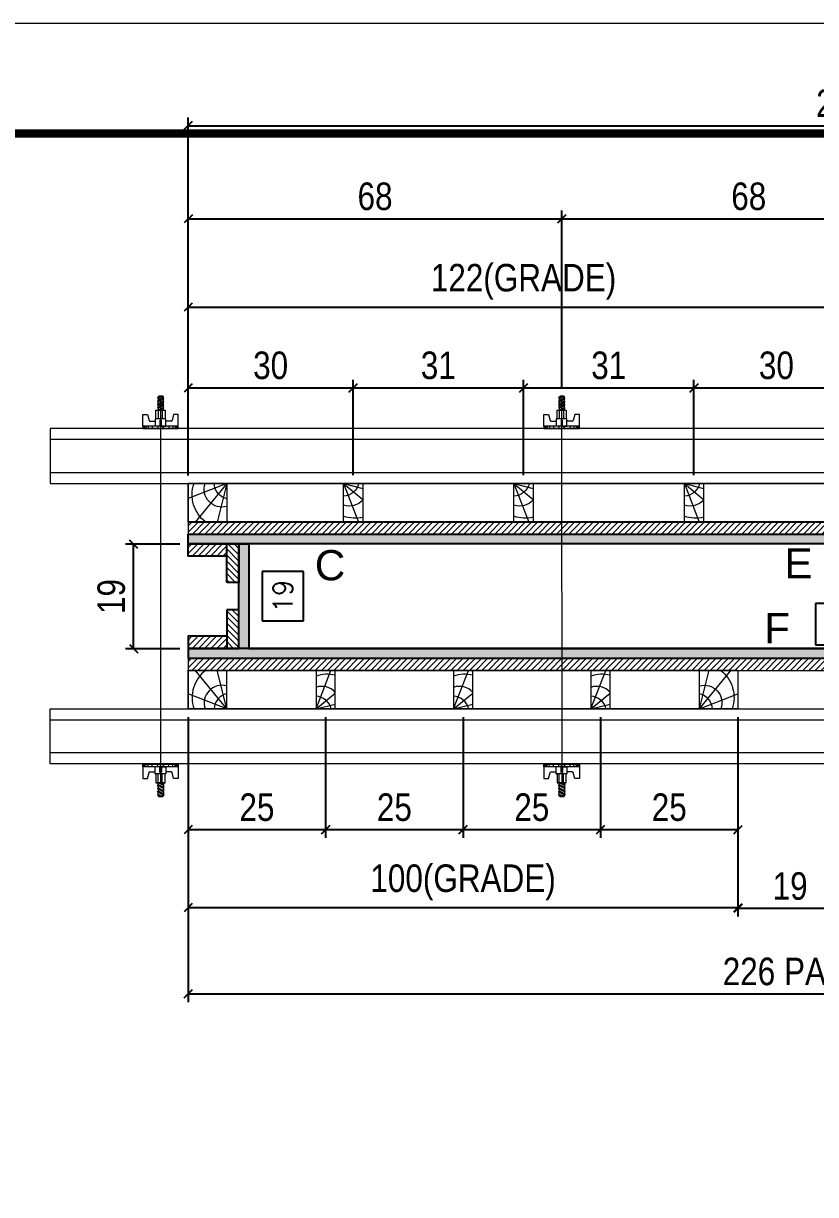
# Model space of a CAD drawing. Extents: x 14400 to 27878, y -21631 to 6985.
# Drawn here: x 14807.2 to 15095.4, y 1964.6 to 2390.4 of the extents above; entities that cross this region are included whole.
import ezdxf
from ezdxf.enums import TextEntityAlignment as Align

# ---------------------------------------------------------------- set-up
doc = ezdxf.new("R2010")
doc.units = 0
doc.linetypes.add('DASHED', pattern=[0.75, 0.5, -0.25])
for name, color, linetype in [('CHAPA', 1, 'Continuous'), ('COTA', 241, 'Continuous'), ('F-PILARES-S', 170, 'Continuous'), ('SARRAFO', 251, 'Continuous'), ('TEXTO_GERAL', 7, 'Continuous')]:
    doc.layers.add(name, color=color, linetype=linetype)
for name, color, linetype, lineweight in [('Folhas', 255, 'Continuous', 9), ('Hachura', 251, 'Continuous', 9), ('Madeira', 126, 'Continuous', 18), ('Perfil Metálico', 224, 'Continuous', 18), ('SARRAFO DE PRESSAO', 251, 'DASHED', 9)]:
    doc.layers.add(name, color=color, linetype=linetype, lineweight=lineweight)
doc.styles.add('ARIAL', font='arial.ttf')
doc.styles.add('COTA TECNICA 2X', font='techl___.ttf', dxfattribs={"height": 10})
doc.styles.add('ROMANS', font='romans.shx')
doc.dimstyles.new('SECAO PILAR', dxfattribs={"dimtxt": 10, "dimasz": 3, "dimexe": 3, "dimexo": 3, "dimgap": 3, "dimtad": 1, "dimdec": 1, "dimlfac": 0.5, "dimzin": 12, "dimdsep": 46, "dimtxsty": 'COTA TECNICA 2X', "dimblk1": 'OBLIQUE', "dimblk2": 'OBLIQUE', "dimsah": 1, "dimcen": 0.9, "dimclrd": 256, "dimclre": 256, "dimclrt": 256, "dimadec": 1, "dimazin": 3, "dimtfac": 1, "dimtdec": 1, "dimtmove": 0, "dimatfit": 3, "dimfxl": 1, "dimtolj": 1, "dimtzin": 12, "dimarcsym": 0})
doc.dimstyles.new('SECÇÃO 2', dxfattribs={"dimtxt": 7, "dimasz": 6, "dimexe": 0.18, "dimexo": 2, "dimgap": -4, "dimtad": 3, "dimdec": 1, "dimlfac": 0.5, "dimzin": 12, "dimdsep": 46, "dimtxsty": 'ROMANS', "dimblk": 'ARCHTICK', "dimcen": 0.09, "dimse1": 1, "dimse2": 1, "dimsd1": 1, "dimsd2": 1, "dimclrd": 180, "dimclre": 5, "dimclrt": 1, "dimadec": 0, "dimazin": 3, "dimtfac": 1, "dimtdec": 1, "dimtofl": 0, "dimtmove": 0, "dimatfit": 3, "dimldrblk": 'ARCHTICK', "dimfxl": 1, "dimtolj": 1, "dimtzin": 0, "dimarcsym": 0})
pattern_1 = [(45, (9498.6943, 22537.4475), (-1.12253202, 1.12253202), [])]
pattern_2 = [(135, (-22535.0657, 8779.5912), (-1.12253202, -1.12253202), [])]
pattern_3 = [(45, (7214.9606, 1533.2216), (-1.122532, 1.122532), [])]

# ---------------------------------------------------------------- blocks, each defined once
blk = doc.blocks.new('9999999999')
at = {"layer": 'Folhas'}
blk.add_lwpolyline([(98138.98, 34190.21), (99623.98, 34190.21), (99623.98, 35240.21), (98138.98, 35240.21)], close=True, dxfattribs=at)
at = {"layer": 'Folhas', "color": 30, "const_width": 3}
blk.add_lwpolyline([(98213.98, 34230.21), (99583.98, 34230.21), (99583.98, 35200.21), (98213.98, 35200.21)], close=True, dxfattribs=at)
blk = doc.blocks.new('*D1315')
at = {"layer": 'COTA', "color": 180, "lineweight": -2, "transparency": 16777216}
for p, q in [((23223.6, -159.29), (23197.93, -159.29)), ((23197.93, -159.29), (23197.93, -174.29)), ((23223.6, -174.29), (23223.6, -159.29)), ((23197.93, -174.29), (23223.6, -174.29))]:
    blk.add_line(p, q, dxfattribs=at)
at = {"layer": 'Defpoints', "color": 0, "transparency": 16777216}
for p in [(22991.77, -175.61), (22991.77, -178.29), (23429.77, -175.61)]:
    blk.add_point(p, dxfattribs=at)
at = {"layer": 'COTA', "color": 1, "transparency": 16777216, "insert": (23210.77, -166.79), "char_height": 7, "attachment_point": 5, "style": 'ROMANS'}
blk.add_mtext('\\A1;219', dxfattribs=at)
blk = doc.blocks.new('_ArchTick')
at = {"color": 0, "linetype": 'ByBlock', "const_width": 0.15}
blk.add_lwpolyline([(-0.5, -0.5), (0.5, 0.5)], dxfattribs=at)
blk = doc.blocks.new('*D1316')
at = {"layer": 'COTA', "color": 180, "lineweight": -2, "transparency": 16777216}
for p, q in [((23242.77, -138.84), (23216.77, -138.84)), ((23216.77, -138.84), (23216.77, -153.84)), ((23242.77, -153.84), (23242.77, -138.84)), ((23216.77, -153.84), (23242.77, -153.84))]:
    blk.add_line(p, q, dxfattribs=at)
at = {"layer": 'Defpoints', "color": 0, "transparency": 16777216}
for p in [(22991.77, -137.61), (23467.77, -137.61), (23467.77, -157.84)]:
    blk.add_point(p, dxfattribs=at)
at = {"layer": 'COTA', "color": 1, "transparency": 16777216, "insert": (23229.77, -146.34), "char_height": 7, "attachment_point": 5, "style": 'ROMANS'}
blk.add_mtext('\\A1;238', dxfattribs=at)
blk = doc.blocks.new('*D1322')
at = {"layer": 'COTA', "color": 180, "lineweight": -2, "transparency": 16777216}
for p, q in [((23011.67, -147.61), (22996.67, -147.61)), ((22996.67, -147.61), (22996.67, -165.61)), ((23011.67, -165.61), (23011.67, -147.61)), ((22996.67, -165.61), (23011.67, -165.61))]:
    blk.add_line(p, q, dxfattribs=at)
at = {"layer": 'Defpoints', "color": 0, "transparency": 16777216}
for p in [(22991.77, -137.61), (22991.77, -175.61), (23015.67, -175.61)]:
    blk.add_point(p, dxfattribs=at)
at = {"layer": 'COTA', "color": 1, "transparency": 16777216, "insert": (23004.17, -156.61), "char_height": 7, "attachment_point": 5, "rotation": 90, "style": 'ROMANS'}
blk.add_mtext('\\A1;19', dxfattribs=at)
blk = doc.blocks.new('PONTALETE')
at = {"layer": 'Madeira'}
for q in [(2.71, 7), (7, 5.76), (7, 1.74)]:
    blk.add_line((0, 0), q, dxfattribs=at)
blk.add_lwpolyline([(0, 0), (7, 0), (7, 7), (0, 7)], close=True, dxfattribs=at)
for centre, radius, start, end in [((2.04, 0.06), 6.23, 37.2818, 109.0913), ((1.09, 0.9), 3.19, 343.603, 109.9847), ((-0.21, -0.78), 3.09, 14.6322, 86.0383)]:
    blk.add_arc(centre, radius, start, end, dxfattribs=at)
blk = doc.blocks.new('MEIO PONTALETE')
at = {"layer": 'Madeira'}
for q in [(2.71, 7), (3.5, 2.88), (3.5, 0.87)]:
    blk.add_line((0, 0), q, dxfattribs=at)
blk.add_lwpolyline([(0, 0), (3.5, 0), (3.5, 7), (0, 7)], close=True, dxfattribs=at)
for centre, radius, start, end in [((2.04, 0.06), 6.23, 76.4499, 109.0913), ((1.09, 0.9), 3.19, 40.9063, 109.9847), ((-0.21, -0.78), 3.09, 14.6322, 86.0383)]:
    blk.add_arc(centre, radius, start, end, dxfattribs=at)
blk = doc.blocks.new('_Oblique')
at = {"color": 0, "linetype": 'ByBlock', "lineweight": -2}
blk.add_line((-0.5, -0.5), (0.5, 0.5), dxfattribs=at)
blk = doc.blocks.new('*D1324')
at = {"layer": 'COTA', "lineweight": -2, "transparency": 16777216}
for p, q in [((22969.67, -200.6), (22969.67, -304.23)), ((23421.77, -220.61), (23421.77, -304.23)), ((22969.67, -301.23), (23421.77, -301.23))]:
    blk.add_line(p, q, dxfattribs=at)
at = {"layer": 'Defpoints', "color": 0, "transparency": 16777216}
for p in [(22969.67, -197.6), (23421.77, -217.61), (23421.77, -301.23)]:
    blk.add_point(p, dxfattribs=at)
at = {"layer": 'COTA', "lineweight": -2, "transparency": 16777216, "xscale": 3, "yscale": 3, "zscale": 3, "rotation": 180}
blk.add_blockref('_Oblique', (22969.67, -301.23), dxfattribs=at)
at = {"layer": 'COTA', "lineweight": -2, "transparency": 16777216, "xscale": 3, "yscale": 3, "zscale": 3}
blk.add_blockref('_Oblique', (23421.77, -301.23), dxfattribs=at)
at = {"layer": 'COTA', "transparency": 16777216, "insert": (23195.72, -293.12), "char_height": 10, "attachment_point": 5, "style": 'COTA TECNICA 2X'}
blk.add_mtext('\\A1;226 PAINEL', dxfattribs=at)
blk = doc.blocks.new('*D1325')
at = {"layer": 'COTA', "lineweight": -2, "transparency": 16777216}
for p, q in [((22969.73, -200.57), (22969.73, -244.5)), ((23019.75, -200.58), (23019.75, -244.5)), ((22969.73, -241.5), (23019.75, -241.5))]:
    blk.add_line(p, q, dxfattribs=at)
at = {"layer": 'Defpoints', "color": 0, "transparency": 16777216}
for p in [(22969.73, -197.57), (23019.75, -197.58), (23019.75, -241.5)]:
    blk.add_point(p, dxfattribs=at)
at = {"layer": 'COTA', "lineweight": -2, "transparency": 16777216, "xscale": 3, "yscale": 3, "zscale": 3, "rotation": 180}
blk.add_blockref('_Oblique', (22969.73, -241.5), dxfattribs=at)
at = {"layer": 'COTA', "lineweight": -2, "transparency": 16777216, "xscale": 3, "yscale": 3, "zscale": 3}
blk.add_blockref('_Oblique', (23019.75, -241.5), dxfattribs=at)
at = {"layer": 'COTA', "transparency": 16777216, "insert": (22994.74, -233.39), "char_height": 10, "attachment_point": 5, "style": 'COTA TECNICA 2X'}
blk.add_mtext('\\A1;25', dxfattribs=at)
blk = doc.blocks.new('*D1326')
at = {"layer": 'COTA', "lineweight": -2, "transparency": 16777216}
for p, q in [((23019.75, -200.58), (23019.75, -244.5)), ((23069.75, -200.58), (23069.75, -244.5)), ((23019.75, -241.5), (23069.75, -241.5))]:
    blk.add_line(p, q, dxfattribs=at)
at = {"layer": 'Defpoints', "color": 0, "transparency": 16777216}
for p in [(23019.75, -197.58), (23069.75, -197.58), (23069.75, -241.5)]:
    blk.add_point(p, dxfattribs=at)
at = {"layer": 'COTA', "lineweight": -2, "transparency": 16777216, "xscale": 3, "yscale": 3, "zscale": 3, "rotation": 180}
blk.add_blockref('_Oblique', (23019.75, -241.5), dxfattribs=at)
at = {"layer": 'COTA', "lineweight": -2, "transparency": 16777216, "xscale": 3, "yscale": 3, "zscale": 3}
blk.add_blockref('_Oblique', (23069.75, -241.5), dxfattribs=at)
at = {"layer": 'COTA', "transparency": 16777216, "insert": (23044.75, -233.39), "char_height": 10, "attachment_point": 5, "style": 'COTA TECNICA 2X'}
blk.add_mtext('\\A1;25', dxfattribs=at)
blk = doc.blocks.new('*D1327')
at = {"layer": 'COTA', "lineweight": -2, "transparency": 16777216}
for p, q in [((23069.75, -200.58), (23069.75, -244.5)), ((23119.75, -200.58), (23119.75, -244.5)), ((23069.75, -241.5), (23119.75, -241.5))]:
    blk.add_line(p, q, dxfattribs=at)
at = {"layer": 'Defpoints', "color": 0, "transparency": 16777216}
for p in [(23069.75, -197.58), (23119.75, -197.58), (23119.75, -241.5)]:
    blk.add_point(p, dxfattribs=at)
at = {"layer": 'COTA', "lineweight": -2, "transparency": 16777216, "xscale": 3, "yscale": 3, "zscale": 3, "rotation": 180}
blk.add_blockref('_Oblique', (23069.75, -241.5), dxfattribs=at)
at = {"layer": 'COTA', "lineweight": -2, "transparency": 16777216, "xscale": 3, "yscale": 3, "zscale": 3}
blk.add_blockref('_Oblique', (23119.75, -241.5), dxfattribs=at)
at = {"layer": 'COTA', "transparency": 16777216, "insert": (23094.75, -233.39), "char_height": 10, "attachment_point": 5, "style": 'COTA TECNICA 2X'}
blk.add_mtext('\\A1;25', dxfattribs=at)
blk = doc.blocks.new('*D1328')
at = {"layer": 'COTA', "lineweight": -2, "transparency": 16777216}
for p, q in [((22969.73, -200.57), (22969.73, -272.88)), ((23169.75, -200.59), (23169.75, -272.88)), ((23169.75, -269.88), (22969.73, -269.88))]:
    blk.add_line(p, q, dxfattribs=at)
at = {"layer": 'Defpoints', "color": 0, "transparency": 16777216}
for p in [(22969.73, -197.57), (23169.75, -197.59), (22969.73, -269.88)]:
    blk.add_point(p, dxfattribs=at)
at = {"layer": 'COTA', "lineweight": -2, "transparency": 16777216, "xscale": 3, "yscale": 3, "zscale": 3, "rotation": 180}
blk.add_blockref('_Oblique', (22969.73, -269.88), dxfattribs=at)
at = {"layer": 'COTA', "lineweight": -2, "transparency": 16777216, "xscale": 3, "yscale": 3, "zscale": 3}
blk.add_blockref('_Oblique', (23169.75, -269.88), dxfattribs=at)
at = {"layer": 'COTA', "transparency": 16777216, "insert": (23069.74, -260.66), "char_height": 10, "attachment_point": 5, "style": 'COTA TECNICA 2X'}
blk.add_mtext('\\A1;100(GRADE)', dxfattribs=at)
blk = doc.blocks.new('*D1329')
at = {"layer": 'COTA', "lineweight": -2, "transparency": 16777216}
for p, q in [((23119.75, -200.58), (23119.75, -244.5)), ((23169.75, -200.63), (23169.75, -244.5)), ((23119.75, -241.5), (23169.75, -241.5))]:
    blk.add_line(p, q, dxfattribs=at)
at = {"layer": 'Defpoints', "color": 0, "transparency": 16777216}
for p in [(23119.75, -197.58), (23169.75, -197.63), (23169.75, -241.5)]:
    blk.add_point(p, dxfattribs=at)
at = {"layer": 'COTA', "lineweight": -2, "transparency": 16777216, "xscale": 3, "yscale": 3, "zscale": 3, "rotation": 180}
blk.add_blockref('_Oblique', (23119.75, -241.5), dxfattribs=at)
at = {"layer": 'COTA', "lineweight": -2, "transparency": 16777216, "xscale": 3, "yscale": 3, "zscale": 3}
blk.add_blockref('_Oblique', (23169.75, -241.5), dxfattribs=at)
at = {"layer": 'COTA', "transparency": 16777216, "insert": (23144.75, -233.39), "char_height": 10, "attachment_point": 5, "style": 'COTA TECNICA 2X'}
blk.add_mtext('\\A1;25', dxfattribs=at)
blk = doc.blocks.new('*D1335')
at = {"layer": 'COTA', "lineweight": -2, "transparency": 16777216}
for p, q in [((23169.75, -200.58), (23169.75, -273.14)), ((23207.74, -200.61), (23207.74, -273.14)), ((23207.74, -270.14), (23169.75, -270.14))]:
    blk.add_line(p, q, dxfattribs=at)
at = {"layer": 'Defpoints', "color": 0, "transparency": 16777216}
for p in [(23169.75, -197.58), (23207.74, -197.61), (23169.75, -270.14)]:
    blk.add_point(p, dxfattribs=at)
at = {"layer": 'COTA', "lineweight": -2, "transparency": 16777216, "xscale": 3, "yscale": 3, "zscale": 3, "rotation": 180}
blk.add_blockref('_Oblique', (23169.75, -270.14), dxfattribs=at)
at = {"layer": 'COTA', "lineweight": -2, "transparency": 16777216, "xscale": 3, "yscale": 3, "zscale": 3}
blk.add_blockref('_Oblique', (23207.74, -270.14), dxfattribs=at)
at = {"layer": 'COTA', "transparency": 16777216, "insert": (23188.74, -262.06), "char_height": 10, "attachment_point": 5, "style": 'COTA TECNICA 2X'}
blk.add_mtext('\\A1;19', dxfattribs=at)
blk = doc.blocks.new('*D1336')
at = {"layer": 'COTA', "lineweight": -2, "transparency": 16777216}
for p, q in [((23153.73, -112.67), (23153.73, -77.95)), ((23213.73, -112.65), (23213.73, -77.95)), ((23213.73, -80.95), (23153.73, -80.95))]:
    blk.add_line(p, q, dxfattribs=at)
at = {"layer": 'Defpoints', "color": 0, "transparency": 16777216}
for p in [(23153.73, -80.95), (23153.73, -115.67), (23213.73, -115.65)]:
    blk.add_point(p, dxfattribs=at)
at = {"layer": 'COTA', "lineweight": -2, "transparency": 16777216, "xscale": 3, "yscale": 3, "zscale": 3, "rotation": 180}
blk.add_blockref('_Oblique', (23153.73, -80.95), dxfattribs=at)
at = {"layer": 'COTA', "lineweight": -2, "transparency": 16777216, "xscale": 3, "yscale": 3, "zscale": 3}
blk.add_blockref('_Oblique', (23213.73, -80.95), dxfattribs=at)
at = {"layer": 'COTA', "transparency": 16777216, "insert": (23183.73, -72.73), "char_height": 10, "attachment_point": 5, "style": 'COTA TECNICA 2X'}
blk.add_mtext('\\A1;30', dxfattribs=at)
blk = doc.blocks.new('*D1337')
at = {"layer": 'COTA', "lineweight": -2, "transparency": 16777216}
for p, q in [((22969.73, -112.68), (22969.73, -48.53)), ((23213.73, -112.65), (23213.73, -48.53)), ((22969.73, -51.53), (23213.73, -51.53))]:
    blk.add_line(p, q, dxfattribs=at)
at = {"layer": 'Defpoints', "color": 0, "transparency": 16777216}
for p in [(23213.73, -51.53), (22969.73, -115.68), (23213.73, -115.65)]:
    blk.add_point(p, dxfattribs=at)
at = {"layer": 'COTA', "lineweight": -2, "transparency": 16777216, "xscale": 3, "yscale": 3, "zscale": 3, "rotation": 180}
blk.add_blockref('_Oblique', (22969.73, -51.53), dxfattribs=at)
at = {"layer": 'COTA', "lineweight": -2, "transparency": 16777216, "xscale": 3, "yscale": 3, "zscale": 3}
blk.add_blockref('_Oblique', (23213.73, -51.53), dxfattribs=at)
at = {"layer": 'COTA', "transparency": 16777216, "insert": (23091.73, -42.31), "char_height": 10, "attachment_point": 5, "style": 'COTA TECNICA 2X'}
blk.add_mtext('\\A1;122(GRADE)', dxfattribs=at)
blk = doc.blocks.new('*D1338')
at = {"layer": 'COTA', "lineweight": -2, "transparency": 16777216}
for p, q in [((23091.73, -112.67), (23091.73, -77.95)), ((23153.73, -112.67), (23153.73, -77.95)), ((23153.73, -80.95), (23091.73, -80.95))]:
    blk.add_line(p, q, dxfattribs=at)
at = {"layer": 'Defpoints', "color": 0, "transparency": 16777216}
for p in [(23091.73, -80.95), (23091.73, -115.67), (23153.73, -115.67)]:
    blk.add_point(p, dxfattribs=at)
at = {"layer": 'COTA', "lineweight": -2, "transparency": 16777216, "xscale": 3, "yscale": 3, "zscale": 3, "rotation": 180}
blk.add_blockref('_Oblique', (23091.73, -80.95), dxfattribs=at)
at = {"layer": 'COTA', "lineweight": -2, "transparency": 16777216, "xscale": 3, "yscale": 3, "zscale": 3}
blk.add_blockref('_Oblique', (23153.73, -80.95), dxfattribs=at)
at = {"layer": 'COTA', "transparency": 16777216, "insert": (23122.73, -72.73), "char_height": 10, "attachment_point": 5, "style": 'COTA TECNICA 2X'}
blk.add_mtext('\\A1;31', dxfattribs=at)
blk = doc.blocks.new('*D1339')
at = {"layer": 'COTA', "lineweight": -2, "transparency": 16777216}
for p, q in [((23029.73, -112.67), (23029.73, -77.95)), ((23091.73, -112.67), (23091.73, -77.95)), ((23091.73, -80.95), (23029.73, -80.95))]:
    blk.add_line(p, q, dxfattribs=at)
at = {"layer": 'Defpoints', "color": 0, "transparency": 16777216}
for p in [(23029.73, -80.95), (23029.73, -115.67), (23091.73, -115.67)]:
    blk.add_point(p, dxfattribs=at)
at = {"layer": 'COTA', "lineweight": -2, "transparency": 16777216, "xscale": 3, "yscale": 3, "zscale": 3, "rotation": 180}
blk.add_blockref('_Oblique', (23029.73, -80.95), dxfattribs=at)
at = {"layer": 'COTA', "lineweight": -2, "transparency": 16777216, "xscale": 3, "yscale": 3, "zscale": 3}
blk.add_blockref('_Oblique', (23091.73, -80.95), dxfattribs=at)
at = {"layer": 'COTA', "transparency": 16777216, "insert": (23060.73, -72.73), "char_height": 10, "attachment_point": 5, "style": 'COTA TECNICA 2X'}
blk.add_mtext('\\A1;31', dxfattribs=at)
blk = doc.blocks.new('*D1340')
at = {"layer": 'COTA', "lineweight": -2, "transparency": 16777216}
for p, q in [((22969.73, -112.67), (22969.73, -77.95)), ((23029.73, -112.67), (23029.73, -77.95)), ((23029.73, -80.95), (22969.73, -80.95))]:
    blk.add_line(p, q, dxfattribs=at)
at = {"layer": 'Defpoints', "color": 0, "transparency": 16777216}
for p in [(22969.73, -80.95), (22969.73, -115.67), (23029.73, -115.67)]:
    blk.add_point(p, dxfattribs=at)
at = {"layer": 'COTA', "lineweight": -2, "transparency": 16777216, "xscale": 3, "yscale": 3, "zscale": 3, "rotation": 180}
blk.add_blockref('_Oblique', (22969.73, -80.95), dxfattribs=at)
at = {"layer": 'COTA', "lineweight": -2, "transparency": 16777216, "xscale": 3, "yscale": 3, "zscale": 3}
blk.add_blockref('_Oblique', (23029.73, -80.95), dxfattribs=at)
at = {"layer": 'COTA', "transparency": 16777216, "insert": (22999.73, -72.73), "char_height": 10, "attachment_point": 5, "style": 'COTA TECNICA 2X'}
blk.add_mtext('\\A1;30', dxfattribs=at)
blk = doc.blocks.new('C')
at = {"layer": 'Hachura', "color": 0}
for p, q in [((0, 3.22), (0, -3.22)), ((0.45, 3.22), (0, 3.22)), ((0.46, 3.16), (0, 3.16)), ((0.46, 3.05), (0, 3.05)), ((0.46, 2.88), (0, 2.88)), ((0, 2.75), (0, -1.16)), ((0.46, 2.65), (0, 2.65)), ((0.46, 2.23), (0, 2.23)), ((0.45, -3.23), (0.45, 3.22)), ((0.45, 3.22), (2.58, 3.22)), ((2.58, 2.39), (1.47, 2.09)), ((2.58, 3.22), (2.58, 2.39)), ((0.46, 1.51), (0, 1.51)), ((0.39, 0.49), (0.17, 0.49)), ((1.74, 0.97), (0.45, 0.97)), ((1.45, 0.1), (0.45, 0.1)), ((1.35, 1.94), (1.35, 0.96)), ((1.74, -0.97), (1.74, 0.97)), ((1.74, 0.97), (1.74, 0.84)), ((1.74, 0.97), (1.74, 0.84)), ((1.74, 0.84), (3.35, 0.84)), ((3.35, 0.45), (1.74, 0.45)), ((3.32, 0.84), (3.32, -0.84)), ((3.35, 0.84), (3.35, -0.84)), ((3.68, 0.45), (3.35, 0.45)), ((3.84, -0.52), (3.35, 0.45)), ((3.35, 0.06), (3.67, -0.57)), ((3.68, 0.45), (4.16, -0.52)), ((3.72, 0.5), (4.25, -0.57)), ((4.37, -0.55), (3.83, 0.53)), ((4.15, 0.45), (3.93, 0.45)), ((4.42, -0.52), (3.93, 0.45)), ((4.15, 0.45), (4.26, 0.45)), ((4.26, 0.45), (4.74, -0.52)), ((4.3, 0.5), (4.83, -0.57)), ((4.95, -0.55), (4.41, 0.53)), ((4.51, 0.45), (4.84, 0.45)), ((5, -0.52), (4.51, 0.45)), ((4.84, 0.45), (5.32, -0.52)), ((4.88, 0.5), (5.41, -0.57)), ((5.53, -0.55), (4.99, 0.53)), ((5.58, -0.52), (5.09, 0.45)), ((5.42, 0.45), (5.09, 0.45)), ((5.58, -0.52), (5.09, 0.45)), ((5.42, 0.45), (5.74, -0.19)), ((5.46, 0.5), (5.74, -0.07)), ((5.74, 0.19), (5.57, 0.53)), ((5.74, 0.32), (5.68, 0.45)), ((5.68, 0.45), (5.74, 0.45)), ((5.74, 0.45), (5.9, 0.29)), ((5.74, 0.45), (5.74, -0.52)), ((5.9, -0.36), (5.9, 0.29)), ((0.45, 0), (0, 0)), ((0.46, -1.52), (0, -1.52)), ((0.08, -0.48), (0.29, -0.48)), ((0.29, -0.48), (0.4, -0.48)), ((0.45, 0), (0.45, -0.97)), ((0.45, -0.16), (1.45, -0.16)), ((0.45, -0.65), (0.45, -0.32)), ((0.45, -3.23), (0.45, -0.65)), ((0.45, -0.97), (1.74, -0.97)), ((1.35, -1.94), (1.35, -0.97)), ((2.58, -2.39), (1.47, -2.1)), ((3.35, -0.32), (1.74, -0.32)), ((3.35, -0.84), (1.74, -0.84)), ((3.35, -0.07), (3.58, -0.52)), ((3.35, -0.52), (3.58, -0.52)), ((3.84, -0.52), (4.16, -0.52)), ((4.42, -0.52), (4.74, -0.52)), ((4.63, -0.52), (4.74, -0.52)), ((5, -0.52), (5.32, -0.52)), ((5.58, -0.52), (5.74, -0.52)), ((5.74, -0.52), (5.9, -0.36)), ((5.74, -0.52), (5.74, -0.52)), ((0.46, -2.23), (0, -2.23)), ((0.46, -2.65), (0, -2.65)), ((0.46, -2.88), (0, -2.88)), ((0.46, -3.05), (0, -3.05)), ((0.46, -3.16), (0, -3.16)), ((0, -3.22), (2.57, -3.22)), ((2.58, -3.23), (2.58, -2.39))]:
    blk.add_line(p, q, dxfattribs=at)
for centre, radius, start, end in [((1.52, 1.94), 0.161, 104.7436, 180), ((1.44, -0.03), 0.129, 272.695, 87.305), ((3.81, 0.39), 0.143, 25.5688, 154.4312), ((4.39, 0.39), 0.143, 25.5688, 154.4312), ((4.97, 0.39), 0.143, 25.5688, 154.4312), ((5.55, 0.39), 0.143, 25.5688, 154.4312), ((0.17, -0.37), 0.174, 221.744, 317.8592), ((1.52, -1.94), 0.161, 180, 255.2564), ((3.71, -0.4), 0.174, 222.1408, 318.256), ((4.29, -0.4), 0.174, 222.1408, 318.256), ((4.87, -0.4), 0.174, 222.1408, 318.256), ((5.45, -0.4), 0.174, 222.1408, 318.256), ((5.61, -0.4), 0.174, 317.8592, 318.256)]:
    blk.add_arc(centre, radius, start, end, dxfattribs=at)
blk = doc.blocks.new('*D1341')
at = {"layer": 'COTA', "lineweight": -2, "transparency": 16777216}
for p, q in [((22966.75, -137.74), (22946.88, -137.74)), ((22949.88, -175.74), (22949.88, -137.74)), ((22966.75, -175.74), (22946.88, -175.74))]:
    blk.add_line(p, q, dxfattribs=at)
at = {"layer": 'Defpoints', "color": 0, "transparency": 16777216}
for p in [(22949.88, -137.74), (22969.75, -137.74), (22969.75, -175.74)]:
    blk.add_point(p, dxfattribs=at)
at = {"layer": 'COTA', "lineweight": -2, "transparency": 16777216, "xscale": 3, "yscale": 3, "zscale": 3}
for p, rotation in [((22949.88, -137.74), 90), ((22949.88, -175.74), 270)]:
    blk.add_blockref('_Oblique', p, dxfattribs=dict(at, rotation=rotation))
at = {"layer": 'COTA', "transparency": 16777216, "insert": (22941.79, -156.74), "char_height": 10, "attachment_point": 5, "rotation": 90, "style": 'COTA TECNICA 2X'}
blk.add_mtext('\\A1;19', dxfattribs=at)
blk = doc.blocks.new('*D1371')
at = {"layer": 'COTA', "lineweight": -2, "transparency": 16777216}
for p, q in [((22969.67, -112.61), (22969.67, 17.45)), ((23489.73, -58.67), (23489.73, 17.45)), ((22969.67, 14.45), (23489.73, 14.45))]:
    blk.add_line(p, q, dxfattribs=at)
at = {"layer": 'Defpoints', "color": 0, "transparency": 16777216}
for p in [(23489.73, 14.45), (23489.73, -61.67), (22969.67, -115.61)]:
    blk.add_point(p, dxfattribs=at)
at = {"layer": 'COTA', "lineweight": -2, "transparency": 16777216, "xscale": 3, "yscale": 3, "zscale": 3, "rotation": 180}
blk.add_blockref('_Oblique', (22969.67, 14.45), dxfattribs=at)
at = {"layer": 'COTA', "lineweight": -2, "transparency": 16777216, "xscale": 3, "yscale": 3, "zscale": 3}
blk.add_blockref('_Oblique', (23489.73, 14.45), dxfattribs=at)
at = {"layer": 'COTA', "transparency": 16777216, "insert": (23229.7, 22.55), "char_height": 10, "attachment_point": 5, "style": 'COTA TECNICA 2X'}
blk.add_mtext('\\A1;260 PAINEL', dxfattribs=at)
blk = doc.blocks.new('*D1398')
at = {"layer": 'COTA', "lineweight": -2, "transparency": 16777216}
for p, q in [((22969.75, -112.67), (22969.75, -16.41)), ((23105.68, -80.87), (23105.68, -16.41)), ((22969.75, -19.41), (23105.68, -19.41))]:
    blk.add_line(p, q, dxfattribs=at)
at = {"layer": 'Defpoints', "color": 0, "transparency": 16777216}
for p in [(23105.68, -19.41), (23105.68, -83.87), (22969.75, -115.67)]:
    blk.add_point(p, dxfattribs=at)
at = {"layer": 'COTA', "lineweight": -2, "transparency": 16777216, "xscale": 3, "yscale": 3, "zscale": 3, "rotation": 180}
blk.add_blockref('_Oblique', (22969.75, -19.41), dxfattribs=at)
at = {"layer": 'COTA', "lineweight": -2, "transparency": 16777216, "xscale": 3, "yscale": 3, "zscale": 3}
blk.add_blockref('_Oblique', (23105.68, -19.41), dxfattribs=at)
at = {"layer": 'COTA', "transparency": 16777216, "insert": (23037.72, -11.28), "char_height": 10, "attachment_point": 5, "style": 'COTA TECNICA 2X'}
blk.add_mtext('\\A1;68', dxfattribs=at)
blk = doc.blocks.new('*D1399')
at = {"layer": 'COTA', "lineweight": -2, "transparency": 16777216}
for p, q in [((23105.68, -80.87), (23105.68, -16.41)), ((23241.68, -80.87), (23241.68, -16.41)), ((23105.68, -19.41), (23241.68, -19.41))]:
    blk.add_line(p, q, dxfattribs=at)
at = {"layer": 'Defpoints', "color": 0, "transparency": 16777216}
for p in [(23241.68, -19.41), (23105.68, -83.87), (23241.68, -83.87)]:
    blk.add_point(p, dxfattribs=at)
at = {"layer": 'COTA', "lineweight": -2, "transparency": 16777216, "xscale": 3, "yscale": 3, "zscale": 3, "rotation": 180}
blk.add_blockref('_Oblique', (23105.68, -19.41), dxfattribs=at)
at = {"layer": 'COTA', "lineweight": -2, "transparency": 16777216, "xscale": 3, "yscale": 3, "zscale": 3}
blk.add_blockref('_Oblique', (23241.68, -19.41), dxfattribs=at)
at = {"layer": 'COTA', "transparency": 16777216, "insert": (23173.68, -11.28), "char_height": 10, "attachment_point": 5, "style": 'COTA TECNICA 2X'}
blk.add_mtext('\\A1;68', dxfattribs=at)
blk = doc.blocks.new('A$Ca35a57a1')
at = {"layer": 'Hachura'}
h = blk.add_hatch(dxfattribs=at)
h.set_pattern_fill('ANSI31', color=256, scale=0.5, angle=360, style=0)
h.set_pattern_definition(pattern_3)
h.paths.add_polyline_path([(570.22, 625.58), (570.22, 629.96), (50.22, 630.01), (50.22, 625.58)])
h = blk.add_hatch(color=256, dxfattribs=at)
h.dxf.hatch_style = 1
h.paths.add_polyline_path([(50.22, 625.58), (50.22, 621.98), (570.22, 621.98), (570.22, 625.58)])
h = blk.add_hatch(dxfattribs=at)
h.set_pattern_fill('ANSI31', color=256, scale=0.5, angle=360, style=0)
h.set_pattern_definition(pattern_1)
h.paths.add_polyline_path([(64.22, 617.58), (64.22, 621.98), (50.22, 621.98), (50.22, 617.58)])
h = blk.add_hatch(dxfattribs=at)
h.set_pattern_fill('ANSI31', color=256, scale=0.5, angle=450, style=0)
h.set_pattern_definition(pattern_2)
h.paths.add_polyline_path([(68.62, 621.98), (64.22, 621.98), (64.22, 607.98), (68.62, 607.98)])
h = blk.add_hatch(color=256, dxfattribs=at)
h.dxf.hatch_style = 1
h.paths.add_polyline_path([(68.62, 621.98), (72.22, 621.98), (72.22, 583.98), (68.62, 583.98)])
h = blk.add_hatch(dxfattribs=at)
h.set_pattern_fill('ANSI31', color=256, scale=0.5, angle=450, style=0)
h.set_pattern_definition(pattern_2)
h.paths.add_polyline_path([(68.62, 583.98), (64.22, 583.98), (64.22, 597.98), (68.62, 597.98)])
h = blk.add_hatch(dxfattribs=at)
h.set_pattern_fill('ANSI31', color=256, scale=0.5, angle=360, style=0)
h.set_pattern_definition(pattern_1)
h.paths.add_polyline_path([(64.22, 588.38), (64.22, 583.98), (50.22, 583.98), (50.22, 588.38)])
h = blk.add_hatch(color=256, dxfattribs=at)
h.dxf.hatch_style = 1
h.paths.add_polyline_path([(502.22, 583.98), (50.22, 583.98), (50.22, 580.38), (502.22, 580.38)])
h = blk.add_hatch(dxfattribs=at)
h.set_pattern_fill('ANSI31', color=256, scale=0.5, angle=360, style=0)
h.set_pattern_definition(pattern_3)
h.paths.add_polyline_path([(50.22, 580.38), (50.22, 575.94), (502.22, 575.98), (502.22, 580.38)])
at = {"layer": 'CHAPA'}
for points in [[(570.22, 621.98), (50.22, 621.98), (50.22, 625.58), (570.22, 625.58)], [(68.62, 621.98), (72.22, 621.98), (72.22, 583.98), (68.62, 583.98)], [(502.22, 583.98), (50.22, 583.98), (50.22, 580.38), (502.22, 580.38)]]:
    blk.add_lwpolyline(points, close=True, dxfattribs=at)
at = {"layer": 'F-PILARES-S', "linetype": 'Continuous'}
blk.add_lwpolyline([(548.22, 145.98), (548.22, 621.98), (72.22, 621.98), (72.22, 583.98), (510.22, 583.98), (510.22, 183.98), (72.22, 183.98), (72.22, 145.98), (548.22, 145.98)], dxfattribs=at)
at = {"layer": 'Hachura'}
for p, q in [((40.12, 674.73), (40.13, 534.84)), ((186.06, 674.73), (186.07, 534.84))]:
    blk.add_line(p, q, dxfattribs=at)
blk.add_lwpolyline([(50.22, 625.58), (570.22, 625.58), (570.22, 629.98), (50.22, 629.98)], close=True, dxfattribs=at)
blk.add_lwpolyline([(502.22, 580.38), (50.22, 580.38), (50.22, 575.98), (502.22, 575.98)], dxfattribs=at)
at = {"layer": 'Madeira'}
for points in [[(50.2, 643.93), (50.22, 629.93), (294.21, 629.93), (294.19, 643.93)], [(50.2, 562.02), (50.22, 576.02), (250.21, 576.02), (250.19, 562.02)]]:
    blk.add_lwpolyline(points, close=True, dxfattribs=at)
at = {"layer": 'Perfil Metálico'}
blk.add_lwpolyline([(0, 663.93), (0, 643.93), (633.63, 643.93), (633.63, 663.93)], close=True, dxfattribs=at)
for points in [[(633.63, 659.93), (0, 659.93)], [(0, 647.93), (633.63, 647.93)], [(502.22, 541.98), (0, 541.99), (0, 561.99), (502.22, 561.98)], [(0, 557.99), (502.22, 557.98)], [(502.22, 545.98), (0, 545.99)]]:
    blk.add_lwpolyline(points, dxfattribs=at)
at = {"layer": 'SARRAFO'}
for points in [[(64.22, 617.58), (50.22, 617.58), (50.22, 621.98), (64.22, 621.98)], [(64.22, 588.38), (50.22, 588.38), (50.22, 583.98), (64.22, 583.98)]]:
    blk.add_lwpolyline(points, dxfattribs=at)
for points in [[(64.22, 607.98), (64.22, 621.98), (68.62, 621.98), (68.62, 607.98)], [(64.22, 597.98), (64.22, 583.98), (68.62, 583.98), (68.62, 597.98)]]:
    blk.add_lwpolyline(points, close=True, dxfattribs=at)
at = {"layer": 'Hachura', "linetype": 'Continuous', "yscale": 2, "zscale": 2}
for p, xscale, rotation in [((40.12, 663.93), 2, 90), ((186.06, 663.93), 2, 90.00000000000001), ((40.12, 541.84), -2, 90), ((186.06, 541.84), -2, 90)]:
    blk.add_blockref('C', p, dxfattribs=dict(at, xscale=xscale, rotation=rotation))
at = {"layer": 'Madeira'}
for name, p, xscale, yscale, zscale, rotation in [('PONTALETE', (64.2, 643.93), -2, 2, 2, 90.0629106968967), ('MEIO PONTALETE', (106.7, 643.92), -1.999999997962732, 1.999999997962732, 1.999999997962732, 180.0629106968967), ('MEIO PONTALETE', (168.7, 643.92), -1.999999997962732, 1.999999997962732, 1.999999997962732, 180.0629106968967), ('MEIO PONTALETE', (230.7, 643.92), -1.999999997962732, 1.999999997962732, 1.999999997962732, 180.0629106968967), ('PONTALETE', (64.2, 562.01), 2, 2, 2, 89.93708930310329), ('MEIO PONTALETE', (96.7, 562.02), 1.999999997962732, 1.999999997962732, 1.999999997962732, 359.9370893031033), ('MEIO PONTALETE', (146.7, 562.02), 1.999999997962732, 1.999999997962732, 1.999999997962732, 359.9370893031033), ('MEIO PONTALETE', (196.7, 562.02), 1.999999997962732, 1.999999997962732, 1.999999997962732, 359.9370893031033), ('PONTALETE', (236.19, 562.03), -2, 2, 2, 269.9370893031033)]:
    blk.add_blockref(name, p, dxfattribs=dict(at, xscale=xscale, yscale=yscale, zscale=zscale, rotation=rotation))
at = {"layer": 'TEXTO_GERAL', "style": 'ARIAL'}
for s, p in [('C', (101.79, 614.24)), ('E', (272.23, 614.93)), ('F', (264.44, 591.39))]:
    blk.add_text(s, height=11, dxfattribs=at).set_placement(p, align=Align.MIDDLE_CENTER)
at = {"layer": 'COTA'}
for base, p1, p2, text, picture, middle, set_off in [((570.18, 774.04), (50.12, 643.98), (570.18, 697.93), '<> PAINEL', '*D1371', (310.15, 782.15), (-22919.55, 759.59)), ((502.2165, 458.3665), (50.1206, 561.9869), (502.2165, 541.9841), '<> PAINEL', '*D1324', (276.1686, 466.4688), (-22919.553, 759.5916)), ((50.18, 489.71), (250.19, 562), (50.18, 562.02), '<>(GRADE)', '*D1328', (150.19, 498.93), (-22919.55, 759.59))]:
    dim = blk.add_linear_dim(base=base, p1=p1, p2=p2, text=text, dimstyle='SECAO PILAR', dxfattribs=at)
    dim.commit()
    dim.dimension.update_dxf_attribs({"geometry": picture, "text_midpoint": middle, "insert": set_off})
for base, p1, p2, picture, middle in [((186.13, 740.19), (50.2, 643.93), (186.13, 675.73), '*D1398', (118.17, 748.31)), ((100.2, 518.09), (50.18, 562.02), (100.2, 562.02), '*D1325', (75.19, 526.2)), ((150.2, 518.09), (100.2, 562.02), (150.2, 562.02), '*D1326', (125.2, 526.2)), ((200.2, 518.09), (150.2, 562.02), (200.2, 562.02), '*D1327', (175.2, 526.2)), ((250.19, 518.09), (200.2, 562.02), (250.19, 561.96), '*D1329', (225.2, 526.2)), ((250.19, 489.45), (288.19, 561.98), (250.19, 562.02), '*D1335', (269.19, 497.54))]:
    dim = blk.add_linear_dim(base=base, p1=p1, p2=p2, dimstyle='SECAO PILAR', dxfattribs=at)
    dim.commit()
    dim.dimension.update_dxf_attribs({"geometry": picture, "text_midpoint": middle, "insert": (-22919.55, 759.59)})
dim = blk.add_linear_dim(base=(322.13, 740.19), p1=(186.13, 675.73), p2=(322.13, 675.73), dimstyle='SECAO PILAR', override={"dimtmove": 1}, dxfattribs=at)
dim.commit()
dim.dimension.update_dxf_attribs({"geometry": '*D1399', "text_midpoint": (254.13, 748.31), "insert": (-22919.55, 759.59)})
dim = blk.add_linear_dim(base=(294.17, 708.06), p1=(50.18, 643.91), p2=(294.17, 643.94), angle=180, text='<>(GRADE)', dimstyle='SECAO PILAR', dxfattribs=at)
dim.commit()
dim.dimension.update_dxf_attribs({"geometry": '*D1337', "text_midpoint": (172.18, 717.28), "insert": (-22919.55, 759.59)})
for base, p1, p2, angle, dimstyle, picture, middle in [((50.18, 678.64), (110.17, 643.93), (50.18, 643.93), 180, 'SECAO PILAR', '*D1340', (80.18, 686.86)), ((110.17, 678.64), (172.17, 643.93), (110.17, 643.93), 180, 'SECAO PILAR', '*D1339', (141.17, 686.86)), ((172.17, 678.64), (234.17, 643.93), (172.17, 643.93), 180, 'SECAO PILAR', '*D1338', (203.17, 686.86)), ((234.17, 678.64), (294.17, 643.94), (234.17, 643.93), 180, 'SECAO PILAR', '*D1336', (264.17, 686.86)), ((30.32, 621.85), (50.19, 583.85), (50.19, 621.85), 90, 'SECAO PILAR', '*D1341', (22.24, 602.85)), ((96.12, 583.98), (72.22, 621.98), (72.22, 583.98), 90, 'SECÇÃO 2', '*D1322', (84.62, 602.98))]:
    dim = blk.add_linear_dim(base=base, p1=p1, p2=p2, angle=angle, dimstyle=dimstyle, dxfattribs=at)
    dim.commit()
    dim.dimension.update_dxf_attribs({"geometry": picture, "text_midpoint": middle, "insert": (-22919.55, 759.59)})
for base, p1, p2, picture, middle in [((548.22, 601.75), (72.22, 621.98), (548.22, 621.98), '*D1316', (310.22, 601.75)), ((72.22, 581.31), (510.22, 583.98), (72.22, 583.98), '*D1315', (291.22, 581.31))]:
    dim = blk.add_linear_dim(base=base, p1=p1, p2=p2, dimstyle='SECÇÃO 2', dxfattribs=at)
    dim.commit()
    dim.dimension.update_dxf_attribs({"geometry": picture, "text_midpoint": middle, "dimtype": 128, "insert": (-22919.55, 759.59)})

msp = doc.modelspace()

# ---------------------------------------------------------------- block references
msp.add_blockref('A$Ca35a57a1', (14816.919, 1579.193))
at = {"layer": 'SARRAFO DE PRESSAO', "color": 6, "linetype": 'ByBlock'}
msp.add_blockref('9999999999', (-83725.511, -32849.778), dxfattribs=at)

doc.saveas('drawing.dxf')
